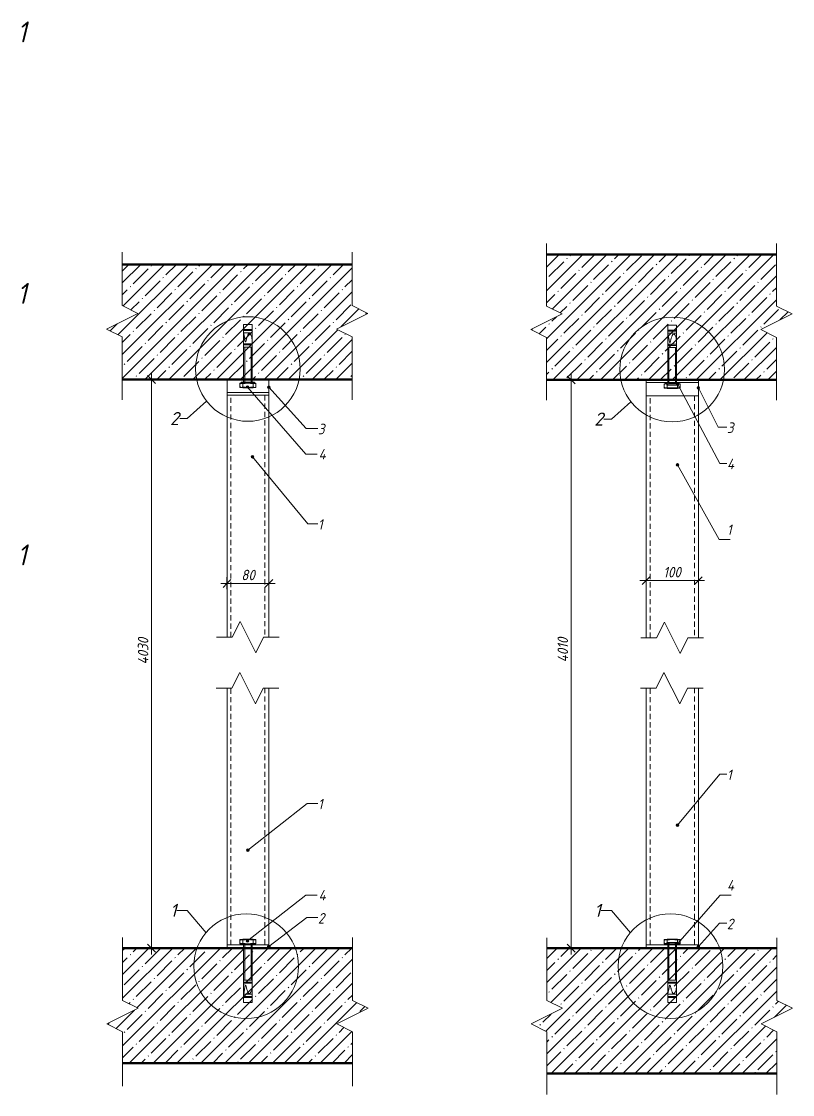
# Model space of a CAD drawing. Header units: millimetres. Extents: x 1214 to 43479, y -809 to 8550.
# Drawn here: x 24009 to 25483, y -410 to 1642 of the extents above; entities that cross this region are included whole.
import ezdxf

# ---------------------------------------------------------------- set-up
doc = ezdxf.new("R2010")
doc.units = ezdxf.units.MM
doc.linetypes.add('200_ШТРИХ_ш1п0_6_', pattern=[16, 10, -6])
for name, color, linetype, lineweight in [('A-ANNO-DIMS', 7, 'Continuous', 9), ('A-ANNO-DIMS-10', 7, 'Continuous', 9), ('A-DETL-1', 7, '200_ШТРИХ_ш1п0_6_', 5), ('A-DETL-2', 7, 'Continuous', 5), ('A-DETL-GENF-2', 7, 'Continuous', 5), ('A-FLOR-FNSH-2', 7, 'Continuous', 50), ('A-FLOR-PATT-1', 7, 'Continuous', 5), ('A-GENM', 7, 'Continuous', 9), ('A-GENM-IDEN', 7, 'Continuous', 9), ('G-ANNO-TEXT', 7, 'Continuous', 9)]:
    doc.layers.add(name, color=color, linetype=linetype, lineweight=lineweight)
doc.styles.add('ISOCPEUR_I_2', font='isocpeui.ttf', dxfattribs={"width": 0.9, "height": 20})
doc.styles.add('ISOCPEUR_I_3', font='isocpeui.ttf', dxfattribs={"height": 25})
doc.styles.add('ISOCPEUR_I_4', font='isocpeui.ttf', dxfattribs={"width": 0.9, "height": 40})
doc.dimstyles.new('ISO-2_0_0_9К_СРЕДНИЙ_1', dxfattribs={"dimscale": 304.8, "dimtxt": 19.919624, "dimasz": 0.049213, "dimexe": 0.03937, "dimexo": 0, "dimgap": 0, "dimtad": 1, "dimdec": 0, "dimzin": 0, "dimdsep": 46, "dimtxsty": 'ISOCPEUR_I_2', "dimblk1": 'OBLIQUE', "dimblk2": 'OBLIQUE', "dimsah": 1, "dimcen": 0.09, "dimdle": 0.03937, "dimazin": 0, "dimtfac": 1, "dimtdec": 4, "dimtix": 1, "dimtmove": 0, "dimatfit": 3, "dimfxl": 1, "dimtvp": 1, "dimtolj": 1, "dimtzin": 0, "dimarcsym": 2})
doc.dimstyles.get("Standard").update_dxf_attribs({"dimtxt": 0.18, "dimasz": 0.18, "dimexe": 0.18, "dimexo": 0.0625, "dimgap": 0.09, "dimtad": 0, "dimtih": 1, "dimtoh": 1, "dimdec": 4, "dimzin": 0, "dimdsep": 46, "dimtxsty": 'Standard', "dimcen": 0.09, "dimadec": 0, "dimazin": 0, "dimtfac": 1, "dimtdec": 4, "dimtofl": 0, "dimtmove": 0, "dimatfit": 3, "dimfxl": 1, "dimtolj": 1, "dimtzin": 0, "dimarcsym": 0})
pattern_1 = [(45, (25266.518, 4305), (-22.80985, 22.80985), []), (45, (25289.328, 4305), (-22.80985, 22.80985), [40.323, -8.065, 1.341, -6.723])]
pattern_2 = [(45, (25194.32, 5505), (-22.80985, 22.80985), []), (45, (25217.13, 5505), (-22.80985, 22.80985), [40.322, -8.064, 1.341, -6.723])]

# ---------------------------------------------------------------- blocks, each defined once
blk = doc.blocks.new('Фахверк_Влож_Швеллер - Швеллер_Фахверка-26973487-АР1_1_Ф-10 и Ф-10_1')
at = {"layer": 'A-GENM'}
for p, q in [((91950, 927.4), (92030, 927.4)), ((91950, 464.5), (91950, 927.4)), ((92030, 464.5), (92030, 927.4))]:
    blk.add_line(p, q, dxfattribs=at)
blk = doc.blocks.new('Фахверк_Влож_Полоса верхняя - Полоса верхняя_Фахверка-25617959-АР1_1_Ф-10 и Ф-10_1')
at = {"layer": 'A-GENM'}
for p, q in [((91950, 932.4), (91950, 957.4)), ((92030, 957.4), (92030, 932.4)), ((91950, 927.4), (91950, 932.4)), ((91950, 932.4), (92030, 932.4)), ((91950, 927.4), (92030, 927.4)), ((92030, 932.4), (92030, 927.4))]:
    blk.add_line(p, q, dxfattribs=at)
blk = doc.blocks.new('DET_L_Линия разрыва1 - М10-27045875-АР1_1_Ф-10 и Ф-10_1')
at = {"layer": 'A-DETL-GENF-2'}
for p, q in [((91975, 494.536044), (91960, 464.536044)), ((92005, 434.536044), (91975, 494.536044)), ((91960, 464.536044), (91930, 464.536044)), ((92020, 464.536044), (92005, 434.536044)), ((92050, 464.536044), (92020, 464.536044))]:
    blk.add_line(p, q, dxfattribs=at)
blk = doc.blocks.new('DET_L_Линия разрыва1 - М10-27046020-АР1_1_Ф-10 и Ф-10_1')
at = {"layer": 'A-DETL-GENF-2'}
for p, q in [((91749.6, 1098.7), (91749.6, 1201.1)), ((91779.6, 1083.7), (91749.6, 1098.7)), ((91719.6, 1053.7), (91779.6, 1083.7)), ((91749.6, 1038.7), (91719.6, 1053.7)), ((91749.6, 918.7), (91749.6, 1038.7))]:
    blk.add_line(p, q, dxfattribs=at)
blk = doc.blocks.new('DET_L_Линия разрыва1 - М10-V7-АР1_1_Ф-10 и Ф-10_1')
at = {"layer": 'A-DETL-GENF-2'}
for p, q in [((92189.1, 1201.1), (92189.1, 1098.7)), ((92189.1, 1098.7), (92219.1, 1083.7)), ((92219.1, 1083.7), (92159.1, 1053.7)), ((92159.1, 1053.7), (92189.1, 1038.7)), ((92189.1, 1038.7), (92189.1, 918.7))]:
    blk.add_line(p, q, dxfattribs=at)
blk = doc.blocks.new('Фахверк_Влож_Швеллер - Швеллер_Фахверка-V8-АР1_1_Ф-10 и Ф-10_1')
at = {"layer": 'A-GENM'}
for p, q in [((91950, -124), (91950, 367.3)), ((92030, -124), (92030, 367.3)), ((92030, -124), (91950, -124))]:
    blk.add_line(p, q, dxfattribs=at)
blk = doc.blocks.new('Фахверк_Влож_Полоса нижняя - Полоса_Фахверка-25617960-АР1_1_Ф-10 и Ф-10_1')
at = {"layer": 'A-GENM'}
for p, q in [((91950, -130), (91950, -124)), ((91950, -124), (92030, -124)), ((92030, -124), (92030, -130))]:
    blk.add_line(p, q, dxfattribs=at)
blk = doc.blocks.new('DET_L_Линия разрыва1 - М10-V9-АР1_1_Ф-10 и Ф-10_1')
at = {"layer": 'A-DETL-GENF-2'}
for p, q in [((91750.5, -230), (91750.5, -110)), ((91720.5, -275), (91780.5, -245)), ((91780.5, -245), (91750.5, -230)), ((91750.5, -290), (91720.5, -275)), ((91750.5, -394), (91750.5, -290))]:
    blk.add_line(p, q, dxfattribs=at)
blk = doc.blocks.new('DET_L_Линия разрыва1 - М10-27045885-АР1_1_Ф-10 и Ф-10_1')
at = {"layer": 'A-DETL-GENF-2'}
for p, q in [((91959.3, 367.3), (91974.3, 397.3)), ((91974.3, 397.3), (92004.3, 337.3)), ((91929.3, 367.3), (91959.3, 367.3)), ((92004.3, 337.3), (92019.3, 367.3)), ((92019.3, 367.3), (92049.3, 367.3))]:
    blk.add_line(p, q, dxfattribs=at)
blk = doc.blocks.new('DET_L_Линия разрыва1 - М10-V10-АР1_1_Ф-10 и Ф-10_1')
at = {"layer": 'A-DETL-GENF-2'}
for p, q in [((92190, -110), (92190, -230)), ((92220, -245), (92160, -275)), ((92190, -230), (92220, -245)), ((92160, -275), (92190, -290)), ((92190, -290), (92190, -394))]:
    blk.add_line(p, q, dxfattribs=at)
blk = doc.blocks.new('Фахверк_Влож_Швеллер - Швеллер_Фахверка-25539425-АР1_1_Ф-4 и Ф-4_1')
at = {"layer": 'A-GENM'}
for p, q in [((-20280, 463.6), (-20280, 926.4)), ((-20180, 463.6), (-20180, 926.4))]:
    blk.add_line(p, q, dxfattribs=at)
blk = doc.blocks.new('Фахверк_Влож_Полоса верхняя - Полоса верхняя_Фахверка-25545444-АР1_1_Ф-4 и Ф-4_1')
at = {"layer": 'A-GENM'}
for p, q in [((-20280, 951.4), (-20280, 956.4)), ((-20280, 926.4), (-20280, 951.4)), ((-20180, 951.4), (-20280, 951.4)), ((-20180, 956.4), (-20180, 951.4)), ((-20180, 951.4), (-20180, 926.4)), ((-20280, 926.4), (-20180, 926.4))]:
    blk.add_line(p, q, dxfattribs=at)
blk = doc.blocks.new('Фахверк_Влож_Анкерный болт - Анкерный болт_Фахверка-25308382-АР1_1_Ф-4 и Ф-4_1')
at = {"layer": 'A-GENM'}
for p, q in [((-20240, 951.4), (-20240, 946.4)), ((-20230, 946.4), (-20240, 946.4)), ((-20220, 946.4), (-20230, 946.4)), ((-20220, 946.4), (-20220, 951.4))]:
    blk.add_line(p, q, dxfattribs=at)
blk = doc.blocks.new('DET_L_Линия разрыва1 - М10-27045875-АР1_1_Ф-4 и Ф-4_1')
at = {"layer": 'A-DETL-GENF-2'}
for p, q in [((-20245, 493.6), (-20260, 463.6)), ((-20215, 433.6), (-20245, 493.6)), ((-20260, 463.6), (-20290, 463.6)), ((-20200, 463.6), (-20215, 433.6)), ((-20170, 463.6), (-20200, 463.6))]:
    blk.add_line(p, q, dxfattribs=at)
blk = doc.blocks.new('DET_L_Линия разрыва1 - М10-27046020-АР1_1_Ф-4 и Ф-4_1')
at = {"layer": 'A-DETL-GENF-2'}
for p, q in [((-20470.4, 1097.7), (-20470.4, 1217.7)), ((-20440.4, 1082.7), (-20470.4, 1097.7)), ((-20500.4, 1052.7), (-20440.4, 1082.7)), ((-20470.4, 1037.7), (-20500.4, 1052.7)), ((-20470.4, 917.7), (-20470.4, 1037.7))]:
    blk.add_line(p, q, dxfattribs=at)
blk = doc.blocks.new('DET_L_Линия разрыва1 - М10-V11-АР1_1_Ф-4 и Ф-4_1')
at = {"layer": 'A-DETL-GENF-2'}
for p, q in [((-20030.9, 1217.7), (-20030.9, 1097.7)), ((-20030.9, 1097.7), (-20000.9, 1082.7)), ((-20000.9, 1082.7), (-20060.9, 1052.7)), ((-20060.9, 1052.7), (-20030.9, 1037.7)), ((-20030.9, 1037.7), (-20030.9, 917.7))]:
    blk.add_line(p, q, dxfattribs=at)
blk = doc.blocks.new('Фахверк_Влож_Швеллер - Швеллер_Фахверка-V12-АР1_1_Ф-4 и Ф-4_1')
at = {"layer": 'A-GENM'}
for p, q in [((-20280, -124), (-20280, 367.3)), ((-20180, -124), (-20180, 367.3))]:
    blk.add_line(p, q, dxfattribs=at)
blk = doc.blocks.new('Фахверк_Влож_Анкерный болт - Анкерный болт_Фахверка-V13-АР1_1_Ф-4 и Ф-4_1')
at = {"layer": 'A-GENM'}
for p, q in [((-20240.000003, -119), (-20240.000003, -124)), ((-20240.000003, -119), (-20230.000003, -119)), ((-20230.000003, -119), (-20220.000003, -119)), ((-20220.000003, -124), (-20220.000003, -119))]:
    blk.add_line(p, q, dxfattribs=at)
blk = doc.blocks.new('Фахверк_Влож_Полоса нижняя - Полоса_Фахверка-25539969-АР1_1_Ф-4 и Ф-4_1')
at = {"layer": 'A-GENM'}
for p, q in [((-20280, -130), (-20280, -124)), ((-20280, -124), (-20180, -124)), ((-20180, -124), (-20180, -130))]:
    blk.add_line(p, q, dxfattribs=at)
blk = doc.blocks.new('DET_L_Линия разрыва1 - М10-27045885-АР1_1_Ф-4 и Ф-4_1')
at = {"layer": 'A-DETL-GENF-2'}
for p, q in [((-20260.7, 367.3), (-20245.7, 397.3)), ((-20245.7, 397.3), (-20215.7, 337.3)), ((-20290.7, 367.3), (-20260.7, 367.3)), ((-20215.7, 337.3), (-20200.7, 367.3)), ((-20200.7, 367.3), (-20170.7, 367.3))]:
    blk.add_line(p, q, dxfattribs=at)
blk = doc.blocks.new('DIMBLOCK61-АР1_1_Ф-10 и Ф-10_1')
at = {"layer": 'A-ANNO-DIMS-10', "lineweight": 20}
for p, q in [((24258, 957.4), (24250.5, 964.9)), ((24258, 957.4), (24265.5, 949.9)), ((24258, -130), (24250.5, -122.5)), ((24258, -130), (24265.5, -137.5))]:
    blk.add_line(p, q, dxfattribs=at)
at = {"layer": 'A-ANNO-DIMS-10'}
for p, q in [((24258, 969.4), (24258, -142)), ((24268.6, 957.4), (24246, 957.4)), ((24258, 957.4), (24268.6, 957.4)), ((24268.6, -130), (24246, -130)), ((24258, -130), (24268.6, -130))]:
    blk.add_line(p, q, dxfattribs=at)
at = {"layer": 'A-ANNO-DIMS-10', "color": 0, "insert": (24231.9, 412.5), "char_height": 20, "width": 62.517, "attachment_point": 1, "rotation": 90, "line_spacing_factor": 1.149209, "style": 'ISOCPEUR_I_2'}
blk.add_mtext('4030', dxfattribs=at)
blk = doc.blocks.new('DIMBLOCK62-АР1_1_Ф-10 и Ф-10_1')
at = {"layer": 'A-ANNO-DIMS-10'}
for p, q in [((24402.3, 556.7), (24402.3, 579.3)), ((24482.3, 556.7), (24482.3, 579.3)), ((24494.3, 567.3), (24390.3, 567.3)), ((24402.3, 567.3), (24402.3, 556.7)), ((24482.3, 567.3), (24482.3, 556.7))]:
    blk.add_line(p, q, dxfattribs=at)
at = {"layer": 'A-ANNO-DIMS-10', "lineweight": 20}
for p, q in [((24402.3, 567.3), (24409.8, 574.8)), ((24482.3, 567.3), (24489.8, 574.8)), ((24402.3, 567.3), (24394.8, 559.8)), ((24482.3, 567.3), (24474.8, 559.8))]:
    blk.add_line(p, q, dxfattribs=at)
at = {"layer": 'A-ANNO-DIMS-10', "color": 0, "insert": (24429.7, 593.5), "char_height": 20, "width": 30.339, "attachment_point": 1, "line_spacing_factor": 1.149209, "style": 'ISOCPEUR_I_2'}
blk.add_mtext('80', dxfattribs=at)
blk = doc.blocks.new('_Oblique')
at = {"color": 0, "linetype": 'ByBlock', "lineweight": -2}
blk.add_line((-0.5, -0.5), (0.5, 0.5), dxfattribs=at)
blk = doc.blocks.new('DIMBLOCK63-АР1_1_Ф-4 и Ф-4_1')
at = {"layer": 'A-ANNO-DIMS-10'}
for p, q in [((25060.2, -142), (25060.2, 968.4)), ((25049.6, 956.4), (25072.2, 956.4)), ((25060.2, 956.4), (25049.6, 956.4)), ((25049.6, -130), (25072.2, -130)), ((25060.2, -130), (25049.6, -130))]:
    blk.add_line(p, q, dxfattribs=at)
at = {"layer": 'A-ANNO-DIMS-10', "lineweight": 20}
for p, q in [((25060.2, 956.4), (25052.7, 963.9)), ((25060.2, 956.4), (25067.7, 948.9)), ((25060.2, -130), (25052.7, -122.5)), ((25060.2, -130), (25067.7, -137.5))]:
    blk.add_line(p, q, dxfattribs=at)
at = {"layer": 'A-ANNO-DIMS-10', "color": 0, "insert": (25034.1, 416.5), "char_height": 20, "width": 57.92, "attachment_point": 1, "rotation": 90, "line_spacing_factor": 1.149209, "style": 'ISOCPEUR_I_2'}
blk.add_mtext('4010', dxfattribs=at)
blk = doc.blocks.new('DIMBLOCK64-АР1_1_Ф-4 и Ф-4_1')
at = {"layer": 'A-ANNO-DIMS-10'}
for p, q in [((25203.3, 583.4), (25203.3, 560.8)), ((25203.3, 572.8), (25203.3, 583.4)), ((25303.3, 583.4), (25303.3, 560.8)), ((25303.3, 572.8), (25303.3, 583.4)), ((25191.3, 572.8), (25315.3, 572.8))]:
    blk.add_line(p, q, dxfattribs=at)
at = {"layer": 'A-ANNO-DIMS-10', "lineweight": 20}
for p, q in [((25203.3, 572.8), (25210.8, 580.3)), ((25303.3, 572.8), (25310.8, 580.3)), ((25203.3, 572.8), (25195.8, 565.3)), ((25303.3, 572.8), (25295.8, 565.3))]:
    blk.add_line(p, q, dxfattribs=at)
at = {"layer": 'A-ANNO-DIMS-10', "color": 0, "insert": (25236.2, 598.9), "char_height": 20, "width": 40.912, "attachment_point": 1, "line_spacing_factor": 1.149209, "style": 'ISOCPEUR_I_2'}
blk.add_mtext('100', dxfattribs=at)

msp = doc.modelspace()

# ---------------------------------------------------------------- hatches: boundary and pattern name
at = {"layer": 'A-FLOR-PATT-1'}
h = msp.add_hatch(dxfattribs=at)
h.set_pattern_fill('FP_6', color=256, style=0, pattern_type=2)
h.set_pattern_definition(pattern_2)
h.paths.add_polyline_path([(25194.29813, 956.44255), (25452.42287, 956.44255), (25452.42287, 1037.72311), (25422.42287, 1052.72311), (25482.42287, 1082.72311), (25452.42287, 1097.72311), (25452.42287, 1196.44244), (25012.89887, 1196.44244), (25012.89887, 1097.72311), (25042.89887, 1082.72311), (24982.89887, 1052.72311), (25012.89887, 1037.72311), (25012.89887, 956.44255), (25042.89887, 956.44255)], flags=0)
h = msp.add_hatch(dxfattribs=at)
h.set_pattern_fill('FP_5', color=256, style=0, pattern_type=2)
h.set_pattern_definition(pattern_1)
h.paths.add_polyline_path([(24201.94571, 957.42201), (24641.4697, 957.42201), (24641.4697, 1038.70263), (24611.4697, 1053.70263), (24671.4697, 1083.70263), (24641.4697, 1098.70263), (24641.4697, 1177.42196), (24201.94571, 1177.42196), (24201.94571, 1098.70263), (24231.94571, 1083.70263), (24171.94571, 1053.70263), (24201.94571, 1038.70263), (24201.94571, 957.73446)], flags=0)
h = msp.add_hatch(dxfattribs=at)
h.set_pattern_fill('FP_5', color=256, style=0, pattern_type=2)
h.set_pattern_definition(pattern_1)
h.paths.add_polyline_path([(24642.32638, -350), (24642.32638, -290), (24612.32638, -275), (24672.32638, -245), (24642.32638, -230), (24642.32638, -130), (24202.80239, -130), (24202.80239, -230), (24232.80239, -245), (24172.80239, -275), (24202.80239, -290), (24202.80239, -350)], flags=0)
h = msp.add_hatch(dxfattribs=at)
h.set_pattern_fill('FP_6', color=256, style=0, pattern_type=2)
h.set_pattern_definition(pattern_2)
h.paths.add_polyline_path([(25194.29813, -370.00002), (25453.27954, -370.00002), (25453.27954, -290), (25423.27954, -275), (25483.27954, -245), (25453.27954, -230), (25453.27954, -130), (25013.75555, -130), (25013.75555, -230), (25043.75555, -245), (24983.75555, -275), (25013.75555, -290), (25013.75555, -370.00002)], flags=0)
at = {"layer": 'A-GENM-IDEN'}
h = msp.add_hatch(color=256, dxfattribs=at)
edge = h.paths.add_edge_path(flags=0)
edge.add_arc((24482.32638, 942.42198), 2.5, 0, 360)
h = msp.add_hatch(color=256, dxfattribs=at)
edge = h.paths.add_edge_path(flags=0)
edge.add_arc((25263.27954, 948.94247), 2.5, 0, 360)
h = msp.add_hatch(color=256, dxfattribs=at)
edge = h.paths.add_edge_path(flags=0)
edge.add_arc((25303.27954, 941.44247), 2.5, 0, 360)
h = msp.add_hatch(color=256, dxfattribs=at)
edge = h.paths.add_edge_path(flags=0)
edge.add_arc((24450.84479, 809.64579), 2.5, 0, 360)
h = msp.add_hatch(color=256, dxfattribs=at)
edge = h.paths.add_edge_path(flags=0)
edge.add_arc((25263.27954, 793.88659), 2.5, 0, 360)
h = msp.add_hatch(color=256, dxfattribs=at)
edge = h.paths.add_edge_path(flags=0)
edge.add_arc((25263.27954, 105.25474), 2.5, 0, 360)
h = msp.add_hatch(color=256, dxfattribs=at)
edge = h.paths.add_edge_path(flags=0)
edge.add_arc((24442.32638, 57.37598), 2.5, 0, 360)
h = msp.add_hatch(color=256, dxfattribs=at)
edge = h.paths.add_edge_path(flags=0)
edge.add_arc((25263.27954, -121.5), 2.5, 0, 360)
h = msp.add_hatch(color=256, dxfattribs=at)
edge = h.paths.add_edge_path(flags=0)
edge.add_arc((24482.32638, -127), 2.5, 0, 360)
h = msp.add_hatch(color=256, dxfattribs=at)
edge = h.paths.add_edge_path(flags=0)
edge.add_arc((25303.27954, -127), 2.5, 0, 360)
at = {"layer": 'G-ANNO-TEXT'}
h = msp.add_hatch(color=256, dxfattribs=at)
edge = h.paths.add_edge_path(flags=0)
edge.add_arc((24441.49309, 942.96164), 2.5, 0, 360)
h = msp.add_hatch(color=256, dxfattribs=at)
edge = h.paths.add_edge_path(flags=0)
edge.add_arc((24441.49309, -116.34347), 2.5, 0, 360)

# ---------------------------------------------------------------- linework, layer by layer
at = {"layer": 'A-DETL-1'}
for p, q in [((24409.72638, 464.53604), (24409.72638, 927.42198)), ((24474.92638, 927.42198), (24474.92638, 464.53604)), ((25210.87954, 463.55653), (25210.87954, 926.44247)), ((25295.67954, 926.44247), (25295.67954, 463.55653)), ((24409.72638, -124), (24409.72638, 367.30339)), ((24474.92638, 367.30339), (24474.92638, -124)), ((25210.87954, -124), (25210.87954, 367.30339)), ((25295.67954, 367.30339), (25295.67954, -124))]:
    msp.add_line(p, q, dxfattribs=at)
at = {"layer": 'A-DETL-2'}
for p, q in [((24450.59248, 1062.42198), (24434.06028, 1062.42198)), ((24434.06028, 1062.42198), (24450.59248, 1062.42198)), ((24434.06028, 952.42198), (24434.06028, 1062.42198)), ((24434.06028, 1050.77523), (24450.59248, 1050.77523)), ((24434.06028, 1046.64218), (24450.59248, 1046.64218)), ((24435.03221, 1052.84175), (24449.62055, 1052.84175)), ((24450.59248, 1062.42198), (24450.59248, 952.42198)), ((25261.54564, 1061.44247), (25245.01344, 1061.44247)), ((25245.01344, 1061.44247), (25261.54564, 1061.44247)), ((25245.01344, 951.44247), (25245.01344, 1061.44247)), ((25245.01344, 1049.79571), (25261.54564, 1049.79571)), ((25245.98537, 1051.86223), (25260.57372, 1051.86223)), ((25261.54564, 1061.44247), (25261.54564, 951.44247)), ((25245.01344, 1045.66266), (25261.54564, 1045.66266)), ((24434.06028, 1025.67924), (24450.59248, 1025.67924)), ((24434.06028, 1023.61272), (24450.59248, 1023.61272)), ((24434.06028, 1019.47967), (24450.59248, 1019.47967)), ((24436.12681, 1023.61272), (24436.12681, 1025.67924)), ((24436.16873, 952.42198), (24436.16873, 1019.47967)), ((24436.21554, 1023.61272), (24436.21554, 1025.67924)), ((24448.48404, 952.42198), (24448.48404, 1019.47967)), ((25245.01344, 1024.69973), (25261.54564, 1024.69973)), ((25245.01344, 1022.6332), (25261.54564, 1022.6332)), ((25245.01344, 1018.50015), (25261.54564, 1018.50015)), ((25247.07997, 1022.6332), (25247.07997, 1024.69973)), ((25247.12189, 951.44247), (25247.12189, 1018.50015)), ((25247.1687, 1022.6332), (25247.1687, 1024.69973)), ((25259.4372, 951.44247), (25259.4372, 1018.50015)), ((24432.40706, 950.98617), (24426.91846, 950.21732)), ((24426.91846, 950.21732), (24426.91846, 942.02404)), ((24429.6517, 950.98617), (24429.6517, 952.42198)), ((24455.00107, 952.42198), (24429.6517, 952.42198)), ((24455.00107, 950.98617), (24429.6517, 950.98617)), ((24432.40706, 941.23771), (24432.40706, 950.98617)), ((24452.2457, 950.98617), (24432.40706, 950.98617)), ((24436.7828, 952.42198), (24438.82553, 952.42198)), ((24457.73431, 950.21732), (24452.2457, 950.98617)), ((24452.2457, 950.98617), (24452.2457, 941.23771)), ((24455.00107, 952.42198), (24455.00107, 950.98617)), ((24457.73431, 942.02404), (24457.73431, 950.21732)), ((25243.36022, 950.00666), (25237.87162, 949.2378)), ((25237.87162, 949.2378), (25237.87162, 941.04452)), ((25240.60486, 950.00666), (25240.60486, 951.44247)), ((25265.95423, 951.44247), (25240.60486, 951.44247)), ((25265.95423, 950.00666), (25240.60486, 950.00666)), ((25243.36022, 940.25819), (25243.36022, 950.00666)), ((25263.19886, 950.00666), (25243.36022, 950.00666)), ((25247.73596, 951.44247), (25249.77869, 951.44247)), ((25268.68747, 949.2378), (25263.19886, 950.00666)), ((25263.19886, 950.00666), (25263.19886, 940.25819)), ((25265.95423, 951.44247), (25265.95423, 950.00666)), ((25268.68747, 941.04452), (25268.68747, 949.2378)), ((24426.91846, 942.02404), (24432.40706, 941.25518)), ((24452.2457, 941.23771), (24432.40706, 941.23771)), ((24452.2457, 941.25518), (24457.73431, 942.02404)), ((25237.87162, 941.04452), (25243.36022, 940.27566)), ((25263.19886, 940.25819), (25243.36022, 940.25819)), ((25263.19886, 940.27566), (25268.68747, 941.04452)), ((24426.91846, -113.60205), (24432.40706, -112.83319)), ((24426.91846, -121.79533), (24426.91846, -113.60205)), ((24432.40706, -122.56419), (24426.91846, -121.79533)), ((24455.00107, -122.56419), (24429.6517, -122.56419)), ((24429.6517, -122.56419), (24429.6517, -124)), ((24452.2457, -112.81573), (24432.40706, -112.81573)), ((24432.40706, -112.81573), (24432.40706, -122.56419)), ((24452.2457, -122.56419), (24432.40706, -122.56419)), ((24452.2457, -122.56419), (24452.2457, -112.81573)), ((24452.2457, -112.83319), (24457.73431, -113.60205)), ((24457.73431, -121.79533), (24452.2457, -122.56419)), ((24455.00107, -124), (24455.00107, -122.56419)), ((24457.73431, -113.60205), (24457.73431, -121.79533)), ((25237.87162, -113.60205), (25243.36022, -112.83319)), ((25237.87162, -121.79533), (25237.87162, -113.60205)), ((25243.36022, -122.56419), (25237.87162, -121.79533)), ((25265.95423, -122.56419), (25240.60486, -122.56419)), ((25240.60486, -122.56419), (25240.60486, -124)), ((25263.19886, -112.81573), (25243.36022, -112.81573)), ((25243.36022, -112.81573), (25243.36022, -122.56419)), ((25263.19886, -122.56419), (25243.36022, -122.56419)), ((25263.19886, -122.56419), (25263.19886, -112.81573)), ((25263.19886, -112.83319), (25268.68747, -113.60205)), ((25268.68747, -121.79533), (25263.19886, -122.56419)), ((25265.95423, -124), (25265.95423, -122.56419)), ((25268.68747, -113.60205), (25268.68747, -121.79533)), ((24455.00107, -124), (24429.6517, -124)), ((24434.06028, -124), (24434.06028, -234)), ((24436.16873, -124), (24436.16873, -191.05768)), ((24436.7828, -124), (24438.82553, -124)), ((24448.48404, -124), (24448.48404, -191.05768)), ((24450.59248, -234), (24450.59248, -124)), ((25265.95423, -124), (25240.60486, -124)), ((25245.01344, -124), (25245.01344, -234)), ((25247.12189, -124), (25247.12189, -191.05768)), ((25247.73596, -124), (25249.77869, -124)), ((25259.4372, -124), (25259.4372, -191.05768)), ((25261.54564, -234), (25261.54564, -124)), ((24434.06028, -191.05768), (24450.59248, -191.05768)), ((24434.06028, -195.19073), (24450.59248, -195.19073)), ((24434.06028, -197.25726), (24450.59248, -197.25726)), ((24436.12681, -195.19073), (24436.12681, -197.25726)), ((24436.21554, -195.19073), (24436.21554, -197.25726)), ((25245.01344, -191.05768), (25261.54564, -191.05768)), ((25245.01344, -195.19073), (25261.54564, -195.19073)), ((25245.01344, -197.25726), (25261.54564, -197.25726)), ((25247.07997, -195.19073), (25247.07997, -197.25726)), ((25247.1687, -195.19073), (25247.1687, -197.25726)), ((24434.06028, -218.22019), (24450.59248, -218.22019)), ((24434.06028, -222.35324), (24450.59248, -222.35324)), ((24435.03221, -224.41977), (24449.62055, -224.41977)), ((25245.01344, -218.22019), (25261.54564, -218.22019)), ((25245.01344, -222.35324), (25261.54564, -222.35324)), ((25245.98537, -224.41977), (25260.57372, -224.41977)), ((24450.59248, -234), (24434.06028, -234)), ((24434.06028, -234), (24450.59248, -234)), ((25261.54564, -234), (25245.01344, -234)), ((25245.01344, -234), (25261.54564, -234))]:
    msp.add_line(p, q, dxfattribs=at)
for centre in [(24442.32638, 977.42198), (25253.27954, 976.44247), (24439.00546, -164.61535), (25249.95862, -164.61535)]:
    msp.add_circle(centre, 100, dxfattribs=at)
for centre, radius, start, end in [((24435.24088, 1051.48179), 1.37588, 98.72344894, 149.10051454), ((24449.41188, 1051.48179), 1.37588, 30.89948539, 81.27655106), ((25246.19405, 1050.50227), 1.37588, 98.72344894, 149.10051454), ((25260.36504, 1050.50227), 1.37588, 30.89948539, 81.27655106), ((24430.04731, 945.67924), 4.22871, 56.08031185, 137.72360385), ((24442.32638, 907.26315), 42.8477, 76.61449587, 103.38550413), ((24454.60545, 945.67924), 4.22871, 42.27639616, 123.91968816), ((25241.00048, 944.69972), 4.22871, 56.08031185, 137.72360385), ((25253.27954, 906.28363), 42.8477, 76.61449587, 103.38550413), ((25265.55861, 944.69972), 4.22871, 42.27639616, 123.91968816), ((24430.04731, 946.54465), 4.22871, 222.27639615, 303.91968815), ((24442.32638, 984.96073), 42.8477, 256.61449587, 283.38550413), ((24454.60545, 946.54465), 4.22871, 236.08031184, 317.72360384), ((25241.00048, 945.56513), 4.22871, 222.27639615, 303.91968815), ((25253.27954, 983.98122), 42.8477, 256.61449587, 283.38550413), ((25265.55861, 945.56513), 4.22871, 236.08031184, 317.72360384), ((24430.04731, -118.12267), 4.22871, 56.08031185, 137.72360385), ((24430.04731, -117.25725), 4.22871, 222.27639615, 303.91968815), ((24442.32638, -156.53875), 42.8477, 76.61449587, 103.38550413), ((24442.32638, -78.84117), 42.8477, 256.61449587, 283.38550413), ((24454.60545, -118.12267), 4.22871, 42.27639616, 123.91968816), ((24454.60545, -117.25725), 4.22871, 236.08031184, 317.72360384), ((25241.00048, -118.12267), 4.22871, 56.08031185, 137.72360385), ((25241.00048, -117.25725), 4.22871, 222.27639615, 303.91968815), ((25253.27954, -156.53875), 42.8477, 76.61449587, 103.38550413), ((25253.27954, -78.84117), 42.8477, 256.61449587, 283.38550413), ((25265.55861, -118.12267), 4.22871, 42.27639616, 123.91968816), ((25265.55861, -117.25725), 4.22871, 236.08031184, 317.72360384), ((24435.24088, -223.0598), 1.37588, 210.89948546, 261.27655106), ((24449.41188, -223.0598), 1.37588, 278.72344894, 329.10051461), ((25246.19405, -223.0598), 1.37588, 210.89948546, 261.27655106), ((25260.36504, -223.0598), 1.37588, 278.72344894, 329.10051461)]:
    msp.add_arc(centre, radius, start, end, dxfattribs=at)
for points in [[(24434.06028, 1046.64218), (24435.24012, 1041.92553), (24437.70207, 1016.46705), (24441.46314, 1053.93917), (24450.59248, 1041.95139), (24450.59248, 1030.95339)], [(25245.01344, 1045.66266), (25246.19328, 1040.94601), (25248.65523, 1015.48753), (25252.41631, 1052.95965), (25261.54564, 1040.97187), (25261.54564, 1029.97387)], [(24434.06028, -218.22019), (24435.24012, -213.50355), (24437.70207, -188.04506), (24441.46314, -225.51719), (24450.59248, -213.52941), (24450.59248, -202.5314)], [(25245.01344, -218.22019), (25246.19328, -213.50355), (25248.65523, -188.04506), (25252.41631, -225.51719), (25261.54564, -213.52941), (25261.54564, -202.5314)]]:
    msp.add_open_spline(points, degree=3, knots=[3.9471277548, 3.9471277548, 3.9471277548, 3.9471277548, 10.0959961781, 20.1294367149, 28.5838158581, 28.5838158581, 28.5838158581, 28.5838158581], dxfattribs=at)
at = {"layer": 'A-FLOR-FNSH-2'}
for p, q in [((25452.42287, 1196.44247), (25012.89887, 1196.44247)), ((24641.4697, 1177.42198), (24201.94571, 1177.42198)), ((24201.94571, 957.42198), (24641.4697, 957.42198)), ((25012.89887, 956.44247), (25452.42287, 956.44247)), ((24642.32638, -130), (24202.80239, -130)), ((25453.27954, -130), (25013.75555, -130)), ((24202.80239, -350), (24642.32638, -350)), ((25013.75555, -370), (25453.27954, -370))]:
    msp.add_line(p, q, dxfattribs=at)
at = {"layer": 'A-GENM-IDEN'}
for p, q in [((25263.27954, 948.94247), (25344.5158, 796.92535)), ((24482.32638, 942.42198), (24553.58451, 863.88204)), ((25303.27954, 941.44247), (25340.8854, 866.39897)), ((24553.58451, 863.88204), (24576.22325, 863.88204)), ((25340.8854, 866.39897), (25357.98942, 866.39897)), ((24450.84479, 809.64579), (24556.96279, 681.40733)), ((25263.27954, 793.88659), (25343.25649, 651.5046)), ((25344.5158, 796.92535), (25357.98942, 796.92535)), ((24556.96279, 681.40733), (24576.22325, 681.40733)), ((25343.25649, 651.5046), (25364.2709, 651.5046)), ((25263.27954, 105.25474), (25344.26182, 202.50829)), ((25344.26182, 202.50829), (25357.98942, 202.50829)), ((24442.32638, 57.37598), (24555.78807, 146.74362)), ((24555.78807, 146.74362), (24576.22325, 146.74362)), ((25263.27954, -121.5), (25344.68488, -28.62578)), ((25344.68488, -28.62578), (25366.04442, -28.62578)), ((24482.32638, -127), (24555.18567, -71.73028)), ((24555.18567, -71.73028), (24576.22325, -71.73028)), ((25303.27954, -127), (25343.58991, -82.55014)), ((25343.58991, -82.55014), (25357.98942, -82.55014))]:
    msp.add_line(p, q, dxfattribs=at)
for centre in [(24482.32638, 942.42198), (25263.27954, 948.94247), (25303.27954, 941.44247), (24450.84479, 809.64579), (25263.27954, 793.88659), (25263.27954, 105.25474), (24442.32638, 57.37598), (25263.27954, -121.5), (24482.32638, -127), (25303.27954, -127)]:
    msp.add_circle(centre, 2.5, dxfattribs=at)
at = {"layer": 'G-ANNO-TEXT'}
for p, q in [((24441.49309, 942.96164), (24553.0646, 814.48856)), ((24363.06684, 915.71861), (24326.07304, 882.69491)), ((25174.02001, 914.73909), (25137.02621, 881.71539)), ((24326.07304, 882.69491), (24311.89886, 882.69491)), ((25137.02621, 881.71539), (25122.85202, 881.71539)), ((24553.0646, 814.48856), (24574.37237, 814.48856)), ((24441.49309, -116.34347), (24553.0646, -28.81113)), ((24553.0646, -28.81113), (24574.37237, -28.81113)), ((24326.07304, -57.76723), (24306.60719, -57.76723)), ((24362.46794, -100.9656), (24326.07304, -57.76723)), ((25137.02621, -57.76723), (25117.56035, -57.76723)), ((25173.4211, -100.9656), (25137.02621, -57.76723))]:
    msp.add_line(p, q, dxfattribs=at)
for centre in [(24441.49309, 942.96164), (24441.49309, -116.34347)]:
    msp.add_circle(centre, 2.5, dxfattribs=at)

# ---------------------------------------------------------------- block references
at = {"layer": 'A-DETL-GENF-2'}
for name, p in [('DET_L_Линия разрыва1 - М10-27046020-АР1_1_Ф-4 и Ф-4_1', (45483.27955, 0)), ('DET_L_Линия разрыва1 - М10-V11-АР1_1_Ф-4 и Ф-4_1', (45483.27955, 0)), ('DET_L_Линия разрыва1 - М10-27046020-АР1_1_Ф-10 и Ф-10_1', (-67547.67362, 0)), ('DET_L_Линия разрыва1 - М10-V7-АР1_1_Ф-10 и Ф-10_1', (-67547.67362, 0)), ('DET_L_Линия разрыва1 - М10-27045875-АР1_1_Ф-10 и Ф-10_1', (-67547.67362, 0)), ('DET_L_Линия разрыва1 - М10-27045875-АР1_1_Ф-4 и Ф-4_1', (45483.27955, 0)), ('DET_L_Линия разрыва1 - М10-27045885-АР1_1_Ф-10 и Ф-10_1', (-67547.67362, 0)), ('DET_L_Линия разрыва1 - М10-27045885-АР1_1_Ф-4 и Ф-4_1', (45483.27955, 0)), ('DET_L_Линия разрыва1 - М10-V9-АР1_1_Ф-10 и Ф-10_1', (-67547.67362, 0)), ('DET_L_Линия разрыва1 - М10-V10-АР1_1_Ф-10 и Ф-10_1', (-67547.67362, 0)), ('DET_L_Линия разрыва1 - М10-27046020-АР1_1_Ф-4 и Ф-4_1', (45484.13622, -1327.72311)), ('DET_L_Линия разрыва1 - М10-V11-АР1_1_Ф-4 и Ф-4_1', (45484.13622, -1327.72311))]:
    msp.add_blockref(name, p, dxfattribs=at)
at = {"layer": 'A-GENM'}
for name, p in [('Фахверк_Влож_Полоса верхняя - Полоса верхняя_Фахверка-25617959-АР1_1_Ф-10 и Ф-10_1', (-67547.67362, 0)), ('Фахверк_Влож_Полоса верхняя - Полоса верхняя_Фахверка-25545444-АР1_1_Ф-4 и Ф-4_1', (45483.27955, 0)), ('Фахверк_Влож_Анкерный болт - Анкерный болт_Фахверка-25308382-АР1_1_Ф-4 и Ф-4_1', (45483.27955, 0)), ('Фахверк_Влож_Швеллер - Швеллер_Фахверка-26973487-АР1_1_Ф-10 и Ф-10_1', (-67547.67362, 0)), ('Фахверк_Влож_Швеллер - Швеллер_Фахверка-25539425-АР1_1_Ф-4 и Ф-4_1', (45483.27955, 0)), ('Фахверк_Влож_Швеллер - Швеллер_Фахверка-V8-АР1_1_Ф-10 и Ф-10_1', (-67547.67362, 0)), ('Фахверк_Влож_Швеллер - Швеллер_Фахверка-V12-АР1_1_Ф-4 и Ф-4_1', (45483.27955, 0)), ('Фахверк_Влож_Анкерный болт - Анкерный болт_Фахверка-V13-АР1_1_Ф-4 и Ф-4_1', (45483.27955, 0)), ('Фахверк_Влож_Полоса нижняя - Полоса_Фахверка-25617960-АР1_1_Ф-10 и Ф-10_1', (-67547.67362, 0)), ('Фахверк_Влож_Полоса нижняя - Полоса_Фахверка-25539969-АР1_1_Ф-4 и Ф-4_1', (45483.27955, 0))]:
    msp.add_blockref(name, p, dxfattribs=at)

# ---------------------------------------------------------------- texts
at = {"layer": 'A-GENM-IDEN', "char_height": 20, "attachment_point": 1, "style": 'ISOCPEUR_I_2'}
for s, insert, width in [('\\fISOCPEUR|b0|i1|c204|p34|;\\W.9;3', (24576.22325, 872.6435), 15.8734125), ('\\fISOCPEUR|b0|i1|c204|p34|;\\W.9;3', (25357.98942, 875.16043), 15.8734125), ('\\fISOCPEUR|b0|i1|c204|p34|;\\W.9;4', (25357.98942, 805.68681), 18.7594875), ('\\fISOCPEUR|b0|i1|c204|p34|;\\W.9;1', (24576.22325, 690.16879), 11.5443), ('\\fISOCPEUR|b0|i1|c204|p34|;\\W.9;1', (25357.98942, 680.11606), 11.5443), ('\\fISOCPEUR|b0|i1|c204|p34|;\\W.9;1', (25357.98942, 211.26975), 11.5443), ('\\fISOCPEUR|b0|i1|c204|p34|;\\W.9;1', (24576.22325, 155.50508), 11.5443), ('\\fISOCPEUR|b0|i1|c204|p34|;\\W.9;4', (25357.98942, -0.01432), 18.7594875), ('\\fISOCPEUR|b0|i1|c204|p34|;\\W.9;2', (24576.22325, -62.96882), 15.8734125), ('\\fISOCPEUR|b0|i1|c204|p34|;\\W.9;2', (25357.98942, -73.78868), 15.8734125)]:
    msp.add_mtext(s, dxfattribs=dict(at, insert=insert, width=width))
at = {"layer": 'G-ANNO-TEXT', "attachment_point": 1}
for s, insert, char_height, width, style in [('\\fISOCPEUR|b0|i1|c204|p34|;\\W.9;1', (24001.35928, 1641.99135), 40, 23.0886, 'ISOCPEUR_I_4'), ('\\fISOCPEUR|b0|i1|c204|p34|;\\W.9;1', (24001.35928, 1141.99135), 40, 23.0886, 'ISOCPEUR_I_4'), ('\\fISOCPEUR|b0|i1|c204|p34|;2', (24293.37802, 895.19491), 25, 22.44725, 'ISOCPEUR_I_3'), ('\\fISOCPEUR|b0|i1|c204|p34|;2', (25104.33118, 894.21539), 25, 22.44725, 'ISOCPEUR_I_3'), ('\\fISOCPEUR|b0|i1|c204|p34|;\\W.9;4', (24577.37237, 824.48856), 20, 18.7594875, 'ISOCPEUR_I_2'), ('\\fISOCPEUR|b0|i1|c204|p34|;\\W.9;1', (24001.35928, 641.99135), 40, 23.0886, 'ISOCPEUR_I_4'), ('\\fISOCPEUR|b0|i1|c204|p34|;\\W.9;4', (24577.37237, -18.81113), 20, 18.7594875, 'ISOCPEUR_I_2'), ('\\fISOCPEUR|b0|i1|c204|p34|;1', (24293.37802, -45.26723), 25, 16.03375, 'ISOCPEUR_I_3'), ('\\fISOCPEUR|b0|i1|c204|p34|;1', (25104.33118, -45.26723), 25, 16.03375, 'ISOCPEUR_I_3')]:
    msp.add_mtext(s, dxfattribs=dict(at, insert=insert, char_height=char_height, width=width, style=style))

# ---------------------------------------------------------------- dimensions: what is measured, and where the dimension line sits
at = {"layer": 'A-ANNO-DIMS'}
for base, p1, p2, dimstyle, override, picture, middle in [((24257.98121, -130), (24268.58782, 957.42198), (24268.58782, -130), 'Standard', {"dimfxl": 1087.421985}, 'DIMBLOCK61-АР1_1_Ф-10 и Ф-10_1', (24257.98121, 413.71099)), ((25060.2126, 956.44247), (25049.606, -130), (25049.606, 956.44247), 'ISO-2_0_0_9К_СРЕДНИЙ_1', {"dimpost": '<>', "dimfxl": 1086.442466}, 'DIMBLOCK63-АР1_1_Ф-4 и Ф-4_1', (25050.2126, 413.22123))]:
    dim = msp.add_linear_dim(base=base, p1=p1, p2=p2, angle=90, dimstyle=dimstyle, override=override, dxfattribs=at)
    dim.commit()
    dim.dimension.update_dxf_attribs({"geometry": picture, "text_midpoint": middle})
for base, p1, p2, override, picture, middle in [((25303.27954, 572.79976), (25203.27954, 583.40636), (25303.27954, 583.40636), {"dimpost": '<>', "dimfxl": 100}, 'DIMBLOCK64-АР1_1_Ф-4 и Ф-4_1', (25253.27954, 582.79976)), ((24402.32638, 567.32532), (24482.32638, 556.71872), (24402.32638, 556.71872), {"dimpost": '<>', "dimfxl": 80}, 'DIMBLOCK62-АР1_1_Ф-10 и Ф-10_1', (24442.32638, 577.32532))]:
    dim = msp.add_linear_dim(base=base, p1=p1, p2=p2, dimstyle='ISO-2_0_0_9К_СРЕДНИЙ_1', override=override, dxfattribs=at)
    dim.commit()
    dim.dimension.update_dxf_attribs({"geometry": picture, "text_midpoint": middle})

doc.saveas('drawing.dxf')
